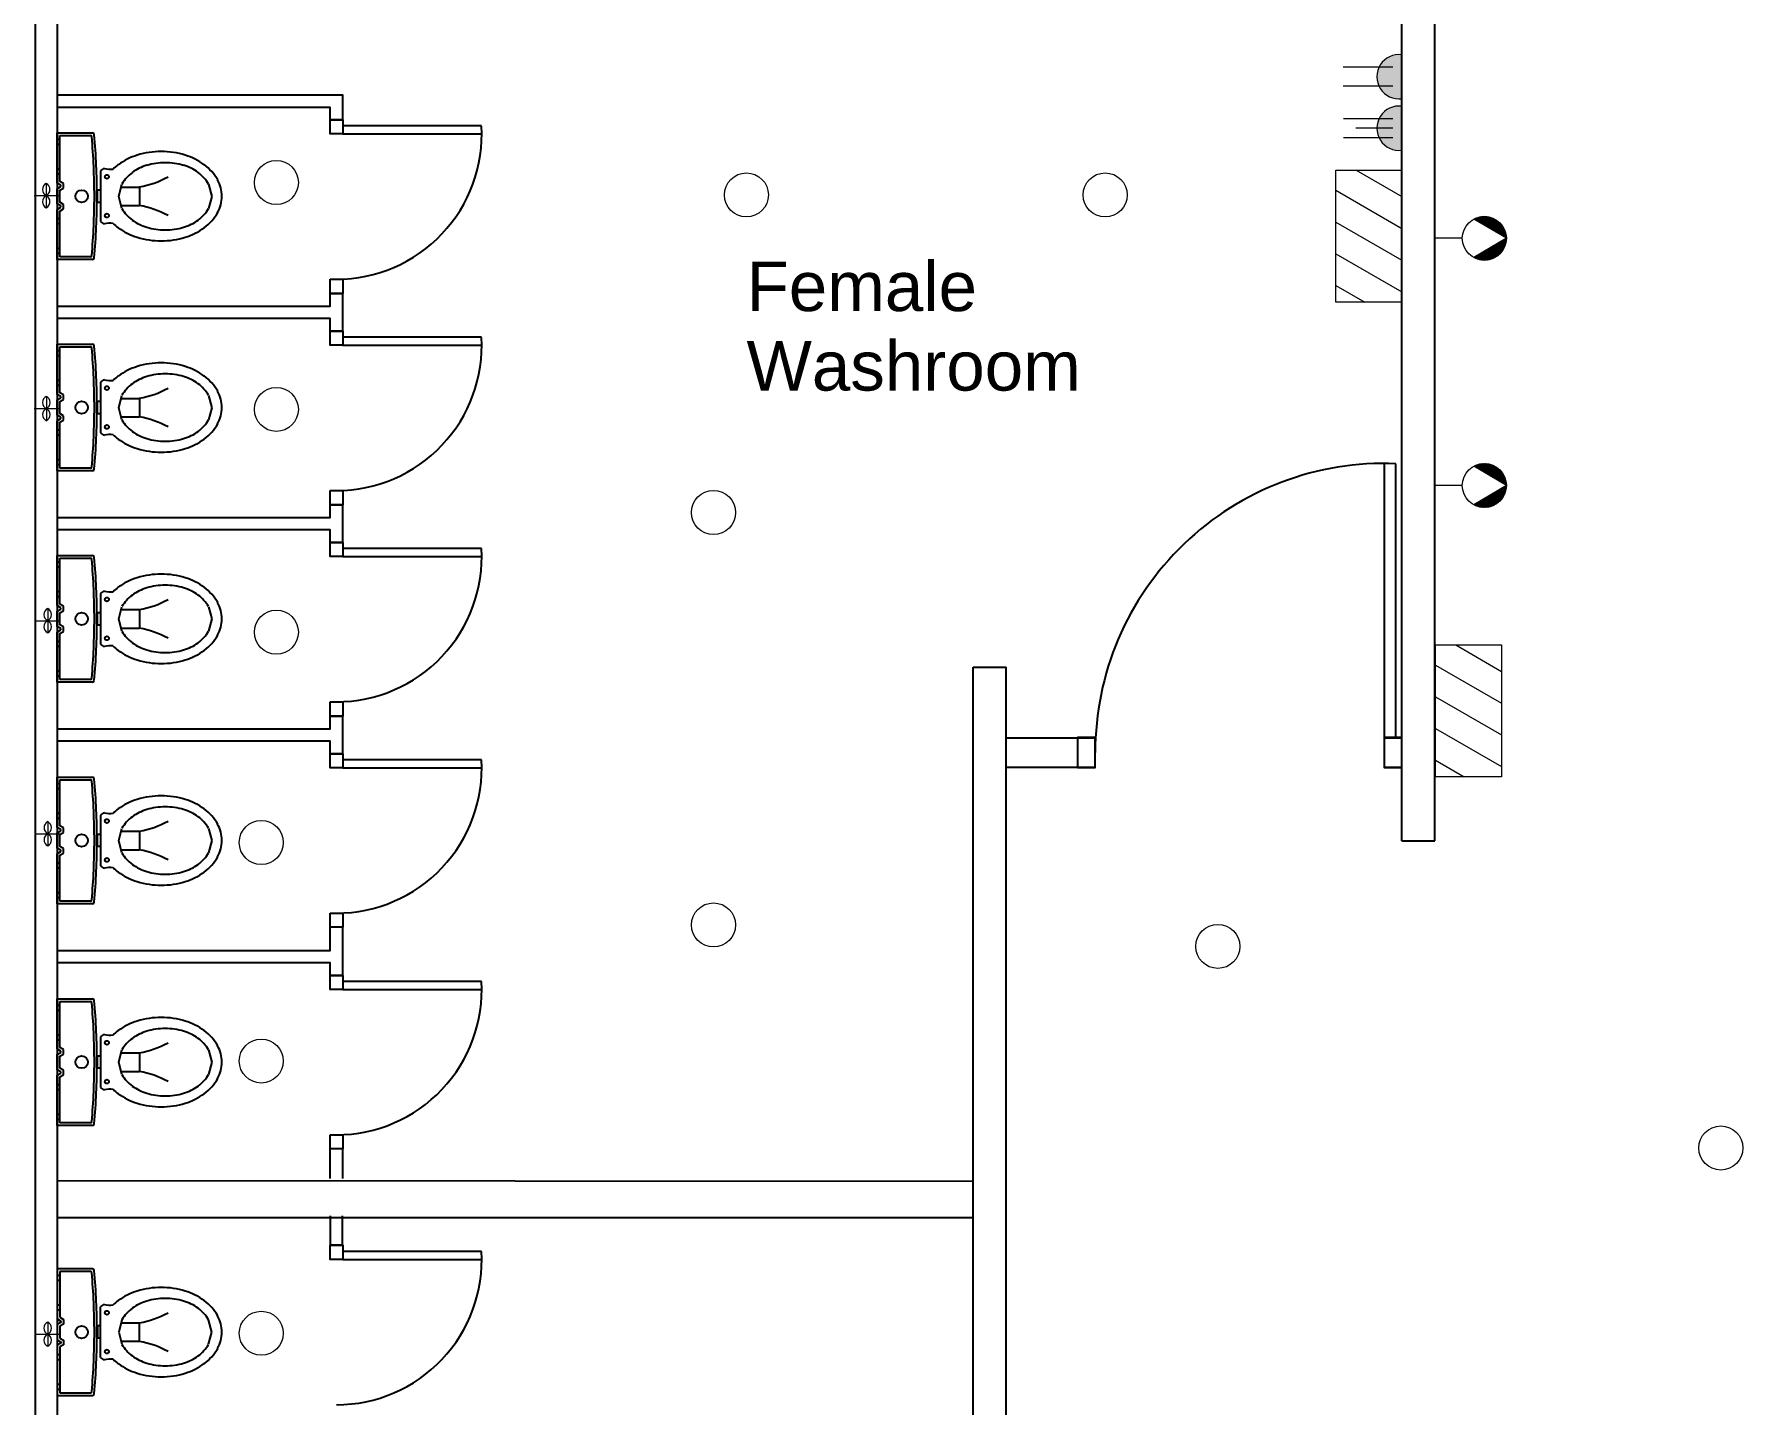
# Model space of a CAD drawing. Header units: inches. Extents: x 535 to 3103, y 2999 to 4393.
# Drawn here: x 2366.6 to 2573.8, y 3245.3 to 3411.5 of the extents above; entities that cross this region are included whole.
import ezdxf

# ---------------------------------------------------------------- set-up
doc = ezdxf.new("R2010")
doc.units = ezdxf.units.IN
doc.header["$MEASUREMENT"] = 0
for name, color, linetype in [('02', 1, 'Continuous'), ('ARQ-ALV', 3, 'Continuous'), ('Door', 130, 'Continuous'), ('Sofa Washroom', 8, 'Continuous'), ('Text', 7, 'Continuous'), ('Wall', 3, 'Continuous'), ('Washroom wall', 2, 'Continuous')]:
    doc.layers.add(name, color=color, linetype=linetype)
doc.layers.add('E. Fixture', color=6, linetype='Continuous', lineweight=20)
doc.styles.get("Standard").update_dxf_attribs({"font": 'arial.ttf'})

# ---------------------------------------------------------------- blocks, each defined once
blk = doc.blocks.new('14')
at = {"layer": 'E. Fixture'}
for p, q in [((26234, -3909.1), (26234, -3891.1)), ((26225, -3900.1), (26243, -3900.1))]:
    blk.add_line(p, q, dxfattribs=at)
for centre, start, end in [((26229.5, -3902.4), 26.564, 153.436), ((26229.5, -3897.9), 206.564, 333.436), ((26238.5, -3902.4), 26.564, 153.436), ((26238.5, -3897.9), 206.564, 333.436)]:
    blk.add_arc(centre, 5.03, start, end, dxfattribs=at)
blk = doc.blocks.new('05')
at = {"layer": 'E. Fixture'}
blk.add_hatch(color=256, dxfattribs=at).paths.add_polyline_path([(27124.32, -3822.56), (27124.32, -3814.56, 1.138442)])
for p, q in [((27124.32, -3822.56), (27124.32, -3814.56)), ((27122.65, -3816.83), (27113.67, -3816.83)), ((27122.65, -3818.56), (27115.97, -3818.56)), ((27122.65, -3820.28), (27113.67, -3820.28))]:
    blk.add_line(p, q, dxfattribs=at)
blk.add_arc((27123.8, -3818.56), 4.03, 82.5917, 277.4083, dxfattribs=at)
blk = doc.blocks.new('10')
at = {"layer": 'E. Fixture'}
blk.add_hatch(color=256, dxfattribs=at).paths.add_polyline_path([(27132.13, -3831.38), (27132.13, -3823.38, 1.138442)])
for p, q in [((27132.13, -3831.38), (27132.13, -3823.38)), ((27130.46, -3825.65), (27121.48, -3825.65)), ((27130.46, -3829.1), (27121.48, -3829.1))]:
    blk.add_line(p, q, dxfattribs=at)
blk.add_arc((27131.61, -3827.38), 4.03, 82.5917, 277.4083, dxfattribs=at)

msp = doc.modelspace()

# ---------------------------------------------------------------- hatches: boundary and pattern name
at = {"layer": 'E. Fixture', "lineweight": 5}
h = msp.add_hatch(dxfattribs=at)
h.set_pattern_fill('ANSI31', color=256, scale=26.668912, angle=105, style=0)
h.set_pattern_definition([(150, (-4905.811, -67452.5522), (-1.666807, -2.88699442), [])])
h.paths.add_polyline_path([(2532.48, 3379), (2532.48, 3395), (2524.48, 3395), (2524.48, 3379)])
h = msp.add_hatch(dxfattribs=at)
h.set_pattern_fill('ANSI31', color=256, scale=0.5, angle=180, style=0)
h.set_pattern_definition([(225, (2943.07048, 3640.32242), (0.044194174, -0.044194174), [])])
h.paths.add_polyline_path([(2541.21, 3384.4, 0.568998), (2545.15, 3386.74)])
h.paths.add_polyline_path([(2545.15, 3386.74, 0.568998), (2541.21, 3389.08)])
h = msp.add_hatch(dxfattribs=at)
h.set_pattern_fill('ANSI31', color=256, scale=0.5, angle=180, style=0)
h.set_pattern_definition([(225, (2943.07048, 3610.35559), (0.044194174, -0.044194174), [])])
h.paths.add_polyline_path([(2541.21, 3354.43, 0.568998), (2545.15, 3356.77)])
h.paths.add_polyline_path([(2545.15, 3356.77, 0.568998), (2541.21, 3359.12)])
h = msp.add_hatch(dxfattribs=at)
h.set_pattern_fill('ANSI31', color=256, scale=26.668912, angle=105, style=0)
h.set_pattern_definition([(150, (-4893.737, -67510.108), (-1.666807, -2.88699442), [])])
h.paths.add_polyline_path([(2544.55, 3321.44), (2544.55, 3337.44), (2536.55, 3337.44), (2536.55, 3321.44)])

# ---------------------------------------------------------------- linework, layer by layer
at = {"layer": '02'}
for points in [[(2420.88, 3400.36), (2404.05, 3400.36), (2404.05, 3399.4), (2420.91, 3399.4)], [(2420.88, 3374.74), (2404.05, 3374.74), (2404.05, 3373.78), (2420.91, 3373.78)], [(2420.88, 3349.12), (2404.05, 3349.12), (2404.05, 3348.17), (2420.91, 3348.17)], [(2420.88, 3323.5), (2404.05, 3323.5), (2404.05, 3322.55), (2420.91, 3322.55)], [(2420.88, 3296.63), (2404.05, 3296.63), (2404.05, 3295.68), (2420.91, 3295.68)], [(2420.88, 3263.9), (2404.05, 3263.9), (2404.05, 3262.95), (2420.91, 3262.95)]]:
    msp.add_lwpolyline(points, dxfattribs=at)
at = {"layer": 'ARQ-ALV'}
msp.add_line((2532.48, 3322.61), (2532.48, 3326.21), dxfattribs=at)
at = {"layer": 'Door'}
for points in [[(2402.53, 3401.12), (2404.05, 3401.12), (2404.05, 3399.4), (2402.53, 3399.4)], [(2402.53, 3381.78), (2404.05, 3381.78), (2404.05, 3380.06), (2402.53, 3380.06)], [(2402.53, 3375.5), (2404.05, 3375.5), (2404.05, 3373.78), (2402.53, 3373.78)], [(2402.53, 3356.16), (2404.05, 3356.16), (2404.05, 3354.45), (2402.53, 3354.45)], [(2402.53, 3349.88), (2404.05, 3349.88), (2404.05, 3348.17), (2402.53, 3348.17)], [(2402.53, 3330.54), (2404.05, 3330.54), (2404.05, 3328.83), (2402.53, 3328.83)], [(2495.29, 3326.21), (2493.15, 3326.21), (2493.15, 3322.6), (2495.29, 3322.6)], [(2532.48, 3326.21), (2530.33, 3326.21), (2530.33, 3322.6), (2532.48, 3322.6)], [(2402.53, 3324.26), (2404.05, 3324.26), (2404.05, 3322.55), (2402.53, 3322.55)], [(2402.53, 3304.93), (2404.05, 3304.93), (2404.05, 3303.21), (2402.53, 3303.21)], [(2402.53, 3297.39), (2404.05, 3297.39), (2404.05, 3295.68), (2402.53, 3295.68)], [(2402.53, 3278.05), (2404.05, 3278.05), (2404.05, 3276.34), (2402.53, 3276.34)], [(2402.53, 3264.66), (2404.05, 3264.66), (2404.05, 3262.95), (2402.53, 3262.95)]]:
    msp.add_lwpolyline(points, close=True, dxfattribs=at)
msp.add_lwpolyline([(2530.33, 3359.45), (2530.33, 3326.21), (2531.76, 3326.21), (2531.76, 3359.42)], dxfattribs=at)
for centre, radius, start, end in [((2403.29, 3399.4), 17.62, 270, 3.1106), ((2403.29, 3373.78), 17.62, 270, 3.1106), ((2530.33, 3324.41), 35.04, 87.6709, 180), ((2403.29, 3348.17), 17.62, 270, 3.1106), ((2403.29, 3322.55), 17.62, 270, 3.1106), ((2403.29, 3295.68), 17.62, 270, 3.1106), ((2403.29, 3262.95), 17.62, 270, 3.1106)]:
    msp.add_arc(centre, radius, start, end, dxfattribs=at)
at = {"layer": 'E. Fixture', "lineweight": 5}
for p, q in [((2536.48, 3387.75), (2536.48, 3385.73)), ((2545.15, 3386.74), (2541.21, 3389.08)), ((2539.81, 3386.74), (2536.48, 3386.74)), ((2545.15, 3386.74), (2541.21, 3384.4)), ((2545.15, 3356.77), (2541.21, 3359.12)), ((2536.48, 3357.78), (2536.48, 3355.76)), ((2539.81, 3356.77), (2536.48, 3356.77)), ((2545.15, 3356.77), (2541.21, 3354.43))]:
    msp.add_line(p, q, dxfattribs=at)
for points in [[(2524.48, 3379), (2524.48, 3395), (2532.48, 3395), (2532.48, 3379)], [(2536.55, 3321.44), (2536.55, 3337.44), (2544.55, 3337.44), (2544.55, 3321.44)]]:
    msp.add_lwpolyline(points, close=True, dxfattribs=at)
for centre in [(2396, 3393.5), (2453, 3392), (2496.5, 3392), (2542.48, 3386.74), (2396, 3366), (2542.48, 3356.77), (2449, 3353.5), (2396, 3339), (2394.17, 3313.5), (2449, 3303.5), (2510.16, 3300.9), (2394.17, 3287), (2571.16, 3276.46), (2394.17, 3254)]:
    msp.add_circle(centre, 2.67, dxfattribs=at)
at = {"layer": 'Sofa Washroom'}
for p, q in [((2369.44, 3399.51), (2373.69, 3399.51)), ((2369.44, 3393.44), (2369.44, 3399.51)), ((2369.44, 3398.76), (2369.76, 3398.76)), ((2369.44, 3398.16), (2369.76, 3398.16)), ((2369.76, 3399.19), (2373.45, 3399.19)), ((2369.76, 3393.64), (2369.76, 3399.19)), ((2369.44, 3395.15), (2369.76, 3395.15)), ((2369.44, 3394.55), (2369.76, 3394.55)), ((2374.67, 3394.91), (2374.67, 3388.78)), ((2369.88, 3393.18), (2369.44, 3393.44)), ((2369.44, 3392.76), (2369.88, 3393.03)), ((2369.44, 3390.93), (2369.44, 3392.76)), ((2370.19, 3393.38), (2369.76, 3393.64)), ((2369.76, 3392.57), (2370.19, 3392.83)), ((2369.76, 3391.12), (2369.76, 3392.57)), ((2369.88, 3393.03), (2369.88, 3393.18)), ((2370.19, 3392.83), (2370.19, 3393.38)), ((2374.25, 3392.65), (2374.25, 3391.84)), ((2374.31, 3392.65), (2374.25, 3392.65)), ((2374.25, 3391.84), (2374.25, 3391.04)), ((2374.31, 3391.84), (2374.31, 3392.65)), ((2374.67, 3392.59), (2374.31, 3392.59)), ((2374.31, 3391.04), (2374.31, 3391.84)), ((2376.88, 3391.83), (2377.28, 3393.32)), ((2377.28, 3390.34), (2376.88, 3391.83)), ((2377.18, 3392.96), (2379.41, 3392.96)), ((2379.41, 3392.96), (2379.41, 3390.73)), ((2387.77, 3393.32), (2388.17, 3391.83)), ((2388.17, 3391.83), (2387.77, 3390.34)), ((2369.88, 3390.66), (2369.44, 3390.93)), ((2369.44, 3390.25), (2369.88, 3390.51)), ((2369.44, 3384.17), (2369.44, 3390.25)), ((2370.19, 3390.86), (2369.76, 3391.12)), ((2369.76, 3390.05), (2370.19, 3390.31)), ((2369.76, 3384.5), (2369.76, 3390.05)), ((2369.88, 3390.51), (2369.88, 3390.66)), ((2370.19, 3390.31), (2370.19, 3390.86)), ((2374.25, 3391.04), (2374.31, 3391.04)), ((2374.67, 3391.1), (2374.31, 3391.1)), ((2377.18, 3390.73), (2379.41, 3390.73)), ((2369.44, 3389.14), (2369.76, 3389.14)), ((2369.44, 3388.54), (2369.76, 3388.54)), ((2369.44, 3385.53), (2369.76, 3385.53)), ((2369.44, 3384.93), (2369.76, 3384.93)), ((2373.69, 3384.17), (2369.44, 3384.17)), ((2373.45, 3384.5), (2369.76, 3384.5)), ((2369.44, 3373.9), (2373.69, 3373.9)), ((2369.44, 3367.82), (2369.44, 3373.9)), ((2369.44, 3373.14), (2369.76, 3373.14)), ((2369.76, 3373.57), (2373.45, 3373.57)), ((2369.76, 3368.02), (2369.76, 3373.57)), ((2369.44, 3372.54), (2369.76, 3372.54)), ((2369.44, 3369.53), (2369.76, 3369.53)), ((2369.44, 3368.93), (2369.76, 3368.93)), ((2374.67, 3369.29), (2374.67, 3363.16)), ((2369.88, 3367.56), (2369.44, 3367.82)), ((2369.44, 3367.14), (2369.88, 3367.41)), ((2369.44, 3365.31), (2369.44, 3367.14)), ((2370.19, 3367.76), (2369.76, 3368.02)), ((2369.76, 3366.95), (2370.19, 3367.21)), ((2369.76, 3365.5), (2369.76, 3366.95)), ((2369.88, 3367.41), (2369.88, 3367.56)), ((2370.19, 3367.21), (2370.19, 3367.76)), ((2374.25, 3367.04), (2374.25, 3366.23)), ((2374.31, 3367.04), (2374.25, 3367.04)), ((2374.31, 3366.23), (2374.31, 3367.04)), ((2374.67, 3366.97), (2374.31, 3366.97)), ((2376.88, 3366.21), (2377.28, 3367.7)), ((2377.18, 3367.34), (2379.41, 3367.34)), ((2379.41, 3367.34), (2379.41, 3365.11)), ((2387.77, 3367.7), (2388.17, 3366.21)), ((2369.88, 3365.05), (2369.44, 3365.31)), ((2369.44, 3364.63), (2369.88, 3364.89)), ((2370.19, 3365.24), (2369.76, 3365.5)), ((2369.88, 3364.89), (2369.88, 3365.05)), ((2370.19, 3364.69), (2370.19, 3365.24)), ((2374.25, 3366.23), (2374.25, 3365.42)), ((2374.25, 3365.42), (2374.31, 3365.42)), ((2374.31, 3365.42), (2374.31, 3366.23)), ((2374.67, 3365.48), (2374.31, 3365.48)), ((2377.28, 3364.73), (2376.88, 3366.21)), ((2377.18, 3365.11), (2379.41, 3365.11)), ((2388.17, 3366.21), (2387.77, 3364.73)), ((2369.44, 3358.56), (2369.44, 3364.63)), ((2369.44, 3363.52), (2369.76, 3363.52)), ((2369.44, 3362.92), (2369.76, 3362.92)), ((2369.76, 3364.44), (2370.19, 3364.69)), ((2369.76, 3358.88), (2369.76, 3364.44)), ((2369.44, 3359.91), (2369.76, 3359.91)), ((2369.44, 3359.31), (2369.76, 3359.31)), ((2373.45, 3358.88), (2369.76, 3358.88)), ((2373.69, 3358.56), (2369.44, 3358.56)), ((2369.44, 3348.28), (2373.69, 3348.28)), ((2369.44, 3342.21), (2369.44, 3348.28)), ((2369.44, 3347.53), (2369.76, 3347.53)), ((2369.44, 3346.92), (2369.76, 3346.92)), ((2369.76, 3347.96), (2373.45, 3347.96)), ((2369.76, 3342.4), (2369.76, 3347.96)), ((2369.44, 3343.92), (2369.76, 3343.92)), ((2369.44, 3343.32), (2369.76, 3343.32)), ((2369.88, 3341.94), (2369.44, 3342.21)), ((2370.19, 3342.14), (2369.76, 3342.4)), ((2370.19, 3341.59), (2370.19, 3342.14)), ((2374.67, 3343.67), (2374.67, 3337.55)), ((2376.88, 3340.6), (2377.28, 3342.08)), ((2387.77, 3342.08), (2388.17, 3340.6)), ((2369.44, 3341.53), (2369.88, 3341.79)), ((2369.44, 3339.69), (2369.44, 3341.53)), ((2369.76, 3341.33), (2370.19, 3341.59)), ((2369.76, 3339.88), (2369.76, 3341.33)), ((2369.88, 3341.79), (2369.88, 3341.94)), ((2374.25, 3341.42), (2374.25, 3340.61)), ((2374.31, 3341.42), (2374.25, 3341.42)), ((2374.25, 3340.61), (2374.25, 3339.8)), ((2374.31, 3340.61), (2374.31, 3341.42)), ((2374.67, 3341.35), (2374.31, 3341.35)), ((2374.31, 3339.8), (2374.31, 3340.61)), ((2377.28, 3339.11), (2376.88, 3340.6)), ((2377.18, 3341.73), (2379.41, 3341.73)), ((2379.41, 3341.73), (2379.41, 3339.49)), ((2388.17, 3340.6), (2387.77, 3339.11)), ((2369.88, 3339.43), (2369.44, 3339.69)), ((2369.44, 3339.01), (2369.88, 3339.27)), ((2369.44, 3332.94), (2369.44, 3339.01)), ((2369.44, 3337.9), (2369.76, 3337.9)), ((2370.19, 3339.63), (2369.76, 3339.88)), ((2369.76, 3338.82), (2370.19, 3339.08)), ((2369.76, 3333.26), (2369.76, 3338.82)), ((2369.88, 3339.27), (2369.88, 3339.43)), ((2370.19, 3339.08), (2370.19, 3339.63)), ((2374.25, 3339.8), (2374.31, 3339.8)), ((2374.67, 3339.86), (2374.31, 3339.86)), ((2377.18, 3339.49), (2379.41, 3339.49)), ((2369.44, 3337.3), (2369.76, 3337.3)), ((2369.44, 3334.29), (2369.76, 3334.29)), ((2369.44, 3333.69), (2369.76, 3333.69)), ((2373.69, 3332.94), (2369.44, 3332.94)), ((2373.45, 3333.26), (2369.76, 3333.26)), ((2369.44, 3321.41), (2373.69, 3321.41)), ((2369.44, 3315.33), (2369.44, 3321.41)), ((2369.44, 3320.65), (2369.76, 3320.65)), ((2369.44, 3320.05), (2369.76, 3320.05)), ((2369.76, 3321.08), (2373.45, 3321.08)), ((2369.76, 3315.53), (2369.76, 3321.08)), ((2369.44, 3317.05), (2369.76, 3317.05)), ((2369.44, 3316.44), (2369.76, 3316.44)), ((2369.88, 3315.07), (2369.44, 3315.33)), ((2370.19, 3315.27), (2369.76, 3315.53)), ((2369.88, 3314.92), (2369.88, 3315.07)), ((2370.19, 3314.72), (2370.19, 3315.27)), ((2374.67, 3316.8), (2374.67, 3310.67)), ((2376.88, 3313.72), (2377.28, 3315.21)), ((2387.77, 3315.21), (2388.17, 3313.72)), ((2369.44, 3314.65), (2369.88, 3314.92)), ((2369.44, 3312.82), (2369.44, 3314.65)), ((2369.76, 3314.46), (2370.19, 3314.72)), ((2369.76, 3313.01), (2369.76, 3314.46)), ((2370.19, 3312.75), (2369.76, 3313.01)), ((2374.25, 3314.55), (2374.25, 3313.74)), ((2374.31, 3314.55), (2374.25, 3314.55)), ((2374.25, 3313.74), (2374.25, 3312.93)), ((2374.31, 3313.74), (2374.31, 3314.55)), ((2374.67, 3314.48), (2374.31, 3314.48)), ((2374.31, 3312.93), (2374.31, 3313.74)), ((2374.67, 3312.99), (2374.31, 3312.99)), ((2377.28, 3312.24), (2376.88, 3313.72)), ((2377.18, 3314.86), (2379.41, 3314.86)), ((2379.41, 3314.86), (2379.41, 3312.62)), ((2388.17, 3313.72), (2387.77, 3312.24)), ((2369.88, 3312.56), (2369.44, 3312.82)), ((2369.44, 3312.14), (2369.88, 3312.4)), ((2369.44, 3306.07), (2369.44, 3312.14)), ((2369.44, 3311.03), (2369.76, 3311.03)), ((2369.76, 3311.95), (2370.19, 3312.2)), ((2369.76, 3306.39), (2369.76, 3311.95)), ((2369.88, 3312.4), (2369.88, 3312.56)), ((2370.19, 3312.2), (2370.19, 3312.75)), ((2374.25, 3312.93), (2374.31, 3312.93)), ((2377.18, 3312.62), (2379.41, 3312.62)), ((2369.44, 3310.43), (2369.76, 3310.43)), ((2369.44, 3307.42), (2369.76, 3307.42)), ((2369.44, 3306.82), (2369.76, 3306.82)), ((2373.69, 3306.07), (2369.44, 3306.07)), ((2373.45, 3306.39), (2369.76, 3306.39)), ((2369.44, 3294.54), (2373.69, 3294.54)), ((2369.44, 3288.46), (2369.44, 3294.54)), ((2369.44, 3293.78), (2369.76, 3293.78)), ((2369.44, 3293.18), (2369.76, 3293.18)), ((2369.76, 3294.21), (2373.45, 3294.21)), ((2369.76, 3288.66), (2369.76, 3294.21)), ((2369.44, 3290.17), (2369.76, 3290.17)), ((2369.44, 3289.57), (2369.76, 3289.57)), ((2369.88, 3288.2), (2369.44, 3288.46)), ((2370.19, 3288.4), (2369.76, 3288.66)), ((2369.88, 3288.05), (2369.88, 3288.2)), ((2370.19, 3287.85), (2370.19, 3288.4)), ((2374.67, 3289.93), (2374.67, 3283.8)), ((2376.88, 3286.85), (2377.28, 3288.34)), ((2387.77, 3288.34), (2388.17, 3286.85)), ((2369.44, 3287.78), (2369.88, 3288.05)), ((2369.44, 3285.95), (2369.44, 3287.78)), ((2369.76, 3287.59), (2370.19, 3287.85)), ((2369.76, 3286.14), (2369.76, 3287.59)), ((2370.19, 3285.88), (2369.76, 3286.14)), ((2374.25, 3287.67), (2374.25, 3286.87)), ((2374.31, 3287.67), (2374.25, 3287.67)), ((2374.25, 3286.87), (2374.25, 3286.06)), ((2374.25, 3286.06), (2374.31, 3286.06)), ((2374.31, 3286.87), (2374.31, 3287.67)), ((2374.67, 3287.61), (2374.31, 3287.61)), ((2374.31, 3286.06), (2374.31, 3286.87)), ((2374.67, 3286.12), (2374.31, 3286.12)), ((2377.28, 3285.36), (2376.88, 3286.85)), ((2377.18, 3287.98), (2379.41, 3287.98)), ((2379.41, 3287.98), (2379.41, 3285.75)), ((2388.17, 3286.85), (2387.77, 3285.36)), ((2369.88, 3285.68), (2369.44, 3285.95)), ((2369.44, 3285.27), (2369.88, 3285.53)), ((2369.44, 3279.2), (2369.44, 3285.27)), ((2369.44, 3284.16), (2369.76, 3284.16)), ((2369.76, 3285.07), (2370.19, 3285.33)), ((2369.76, 3279.52), (2369.76, 3285.07)), ((2369.88, 3285.53), (2369.88, 3285.68)), ((2370.19, 3285.33), (2370.19, 3285.88)), ((2377.18, 3285.75), (2379.41, 3285.75)), ((2369.44, 3283.56), (2369.76, 3283.56)), ((2369.44, 3280.55), (2369.76, 3280.55)), ((2369.44, 3279.95), (2369.76, 3279.95)), ((2373.69, 3279.2), (2369.44, 3279.2)), ((2373.45, 3279.52), (2369.76, 3279.52)), ((2369.44, 3261.8), (2369.44, 3255.73)), ((2373.69, 3261.8), (2369.44, 3261.8)), ((2369.76, 3261.48), (2369.76, 3255.93)), ((2373.45, 3261.48), (2369.76, 3261.48)), ((2369.44, 3261.05), (2369.76, 3261.05)), ((2369.44, 3260.45), (2369.76, 3260.45)), ((2369.44, 3257.44), (2369.76, 3257.44)), ((2374.67, 3251.07), (2374.67, 3257.2)), ((2369.44, 3256.84), (2369.76, 3256.84)), ((2369.44, 3255.73), (2369.88, 3255.47)), ((2369.88, 3255.32), (2369.44, 3255.05)), ((2369.44, 3255.05), (2369.44, 3253.22)), ((2369.76, 3255.93), (2370.19, 3255.67)), ((2370.19, 3255.12), (2369.76, 3254.86)), ((2369.88, 3255.47), (2369.88, 3255.32)), ((2370.19, 3255.67), (2370.19, 3255.12)), ((2377.28, 3255.64), (2376.88, 3254.15)), ((2377.18, 3255.25), (2379.41, 3255.25)), ((2379.41, 3253.02), (2379.41, 3255.25)), ((2388.17, 3254.15), (2387.77, 3255.64)), ((2369.44, 3253.22), (2369.88, 3252.95)), ((2369.76, 3254.86), (2369.76, 3253.41)), ((2369.76, 3253.41), (2370.19, 3253.15)), ((2369.88, 3252.95), (2369.88, 3252.8)), ((2370.19, 3253.15), (2370.19, 3252.6)), ((2374.25, 3254.13), (2374.25, 3254.94)), ((2374.25, 3254.94), (2374.31, 3254.94)), ((2374.25, 3253.32), (2374.25, 3254.13)), ((2374.31, 3253.32), (2374.25, 3253.32)), ((2374.31, 3254.94), (2374.31, 3254.13)), ((2374.67, 3254.88), (2374.31, 3254.88)), ((2374.31, 3254.13), (2374.31, 3253.32)), ((2374.67, 3253.39), (2374.31, 3253.39)), ((2376.88, 3254.15), (2377.28, 3252.66)), ((2377.18, 3253.02), (2379.41, 3253.02)), ((2387.77, 3252.66), (2388.17, 3254.15)), ((2369.88, 3252.8), (2369.44, 3252.54)), ((2369.44, 3252.54), (2369.44, 3246.46)), ((2369.44, 3251.43), (2369.76, 3251.43)), ((2369.44, 3250.83), (2369.76, 3250.83)), ((2370.19, 3252.6), (2369.76, 3252.34)), ((2369.76, 3252.34), (2369.76, 3246.79)), ((2369.44, 3247.82), (2369.76, 3247.82)), ((2369.44, 3247.22), (2369.76, 3247.22)), ((2369.76, 3246.79), (2373.45, 3246.79)), ((2369.44, 3246.46), (2373.69, 3246.46))]:
    msp.add_line(p, q, dxfattribs=at)
for centre, radius in [((2375.45, 3394.2), 0.244), ((2372.39, 3391.84), 0.754), ((2375.45, 3389.49), 0.244), ((2372.39, 3366.23), 0.754), ((2375.45, 3368.58), 0.244), ((2375.45, 3363.87), 0.244), ((2375.45, 3342.96), 0.244), ((2372.39, 3340.61), 0.754), ((2375.45, 3338.25), 0.244), ((2375.45, 3316.09), 0.244), ((2372.39, 3313.74), 0.754), ((2375.45, 3311.38), 0.244), ((2375.45, 3289.22), 0.244), ((2372.39, 3286.87), 0.754), ((2375.45, 3284.51), 0.244), ((2375.45, 3256.49), 0.244), ((2372.39, 3254.13), 0.754), ((2375.45, 3251.78), 0.244)]:
    msp.add_circle(centre, radius, dxfattribs=at)
for centre, radius, start, end in [((2373.45, 3399.03), 0.166, 4.9598, 90), ((2290.48, 3391.83), 83.45, 0.0124, 4.9598), ((2373.69, 3399.28), 0.234, 5.1196, 90), ((2290.48, 3391.83), 83.77, 0.0124, 5.1196), ((2381.35, 3389.51), 7.64, 106.9261, 126.3045), ((2382.04, 3387.26), 10, 90, 106.9261), ((2382.52, 3388.14), 7.77, 90, 106.6854), ((2382.04, 3387.26), 10, 73.0739, 90), ((2382.52, 3388.14), 7.77, 73.3146, 90), ((2382.72, 3389.51), 7.64, 53.6955, 73.0739), ((2375.32, 3394.35), 0.857, 101.5708, 139.4951), ((2375.82, 3398.2), 3.08, 257.347, 276.9416), ((2380.3, 3390.94), 5.87, 126.3045, 134.3819), ((2381.15, 3391.1), 4.46, 125.8906, 150.2127), ((2381.98, 3389.96), 5.88, 106.6854, 125.8906), ((2377.44, 3403.9), 11.11, 280.2243, 299.2062), ((2383.07, 3389.96), 5.88, 54.1094, 73.3146), ((2383.9, 3391.1), 4.46, 29.7873, 54.1094), ((2383.77, 3390.94), 5.87, 29.4139, 53.6955), ((2385.37, 3391.84), 4.03, 0, 29.4139), ((2290.48, 3391.86), 83.45, 355.0402, 359.9876), ((2290.48, 3391.86), 83.77, 354.8804, 359.9876), ((2385.37, 3391.84), 4.03, 330.5861, 0), ((2381.15, 3392.56), 4.46, 209.7873, 234.1094), ((2377.44, 3379.79), 11.11, 60.7938, 79.7757), ((2383.9, 3392.56), 4.46, 305.8906, 330.2127), ((2383.77, 3392.75), 5.87, 306.3045, 330.5861), ((2375.32, 3389.34), 0.857, 220.5049, 258.4292), ((2375.82, 3385.49), 3.08, 83.0584, 102.653), ((2380.3, 3392.75), 5.87, 225.6181, 233.6955), ((2381.35, 3394.18), 7.64, 233.6955, 253.0739), ((2381.98, 3393.71), 5.88, 234.1094, 253.3146), ((2382.52, 3395.52), 7.77, 253.3146, 270), ((2382.52, 3395.52), 7.77, 270, 286.6854), ((2383.07, 3393.71), 5.88, 286.6854, 305.8906), ((2382.72, 3394.18), 7.64, 286.9261, 306.3045), ((2382.04, 3396.43), 10, 253.0739, 270), ((2382.04, 3396.43), 10, 270, 286.9261), ((2373.45, 3384.66), 0.166, 270, 355.0402), ((2373.69, 3384.41), 0.234, 270, 354.8804), ((2373.45, 3373.41), 0.166, 4.9598, 90), ((2290.48, 3366.21), 83.45, 0.0124, 4.9598), ((2373.69, 3373.66), 0.234, 5.1196, 90), ((2290.48, 3366.21), 83.77, 0.0124, 5.1196), ((2381.35, 3363.89), 7.64, 106.9261, 126.3045), ((2382.04, 3361.64), 10, 90, 106.9261), ((2382.04, 3361.64), 10, 73.0739, 90), ((2382.72, 3363.89), 7.64, 53.6955, 73.0739), ((2375.32, 3368.73), 0.857, 101.5708, 139.4951), ((2375.82, 3372.58), 3.08, 257.347, 276.9416), ((2380.3, 3365.32), 5.87, 126.3045, 134.3819), ((2381.15, 3365.49), 4.46, 125.8906, 150.2127), ((2381.98, 3364.34), 5.88, 106.6854, 125.8906), ((2382.52, 3362.53), 7.77, 90, 106.6854), ((2382.52, 3362.53), 7.77, 73.3146, 90), ((2383.07, 3364.34), 5.88, 54.1094, 73.3146), ((2383.9, 3365.49), 4.46, 29.7873, 54.1094), ((2383.77, 3365.32), 5.87, 29.4139, 53.6955), ((2377.44, 3378.28), 11.11, 280.2243, 299.2062), ((2385.37, 3366.23), 4.03, 0, 29.4139), ((2290.48, 3366.24), 83.45, 355.0402, 359.9876), ((2290.48, 3366.24), 83.77, 354.8804, 359.9876), ((2377.44, 3354.17), 11.11, 60.7938, 79.7757), ((2385.37, 3366.23), 4.03, 330.5861, 0), ((2375.32, 3363.72), 0.857, 220.5049, 258.4292), ((2375.82, 3359.87), 3.08, 83.0584, 102.653), ((2380.3, 3367.13), 5.87, 225.6181, 233.6955), ((2381.15, 3366.94), 4.46, 209.7873, 234.1094), ((2381.98, 3368.09), 5.88, 234.1094, 253.3146), ((2383.07, 3368.09), 5.88, 286.6854, 305.8906), ((2383.9, 3366.94), 4.46, 305.8906, 330.2127), ((2383.77, 3367.13), 5.87, 306.3045, 330.5861), ((2381.35, 3368.56), 7.64, 233.6955, 253.0739), ((2382.04, 3370.81), 10, 253.0739, 270), ((2382.52, 3369.9), 7.77, 253.3146, 270), ((2382.04, 3370.81), 10, 270, 286.9261), ((2382.52, 3369.9), 7.77, 270, 286.6854), ((2382.72, 3368.56), 7.64, 286.9261, 306.3045), ((2373.45, 3359.04), 0.166, 270, 355.0402), ((2373.69, 3358.79), 0.234, 270, 354.8804), ((2373.69, 3348.04), 0.234, 5.1196, 90), ((2373.45, 3347.79), 0.166, 4.9598, 90), ((2290.48, 3340.59), 83.45, 0.0124, 4.9598), ((2290.48, 3340.59), 83.77, 0.0124, 5.1196), ((2380.3, 3339.7), 5.87, 126.3045, 134.3819), ((2381.35, 3338.28), 7.64, 106.9261, 126.3045), ((2381.98, 3338.72), 5.88, 106.6854, 125.8906), ((2382.04, 3336.03), 10, 90, 106.9261), ((2382.52, 3336.91), 7.77, 90, 106.6854), ((2382.04, 3336.03), 10, 73.0739, 90), ((2382.52, 3336.91), 7.77, 73.3146, 90), ((2383.07, 3338.72), 5.88, 54.1094, 73.3146), ((2382.72, 3338.28), 7.64, 53.6955, 73.0739), ((2383.77, 3339.7), 5.87, 29.4139, 53.6955), ((2375.32, 3343.11), 0.857, 101.5708, 139.4951), ((2375.82, 3346.96), 3.08, 257.347, 276.9416), ((2381.15, 3339.87), 4.46, 125.8906, 150.2127), ((2377.44, 3352.66), 11.11, 280.2243, 299.2062), ((2383.9, 3339.87), 4.46, 29.7873, 54.1094), ((2385.37, 3340.61), 4.03, 0, 29.4139), ((2290.48, 3340.63), 83.45, 355.0402, 359.9876), ((2290.48, 3340.63), 83.77, 354.8804, 359.9876), ((2385.37, 3340.61), 4.03, 330.5861, 0), ((2381.15, 3341.32), 4.46, 209.7873, 234.1094), ((2377.44, 3328.55), 11.11, 60.7938, 79.7757), ((2383.9, 3341.32), 4.46, 305.8906, 330.2127), ((2383.77, 3341.51), 5.87, 306.3045, 330.5861), ((2375.32, 3338.1), 0.857, 220.5049, 258.4292), ((2375.82, 3334.26), 3.08, 83.0584, 102.653), ((2380.3, 3341.51), 5.87, 225.6181, 233.6955), ((2381.35, 3342.94), 7.64, 233.6955, 253.0739), ((2381.98, 3342.47), 5.88, 234.1094, 253.3146), ((2382.52, 3344.28), 7.77, 253.3146, 270), ((2382.52, 3344.28), 7.77, 270, 286.6854), ((2383.07, 3342.47), 5.88, 286.6854, 305.8906), ((2382.72, 3342.94), 7.64, 286.9261, 306.3045), ((2382.04, 3345.19), 10, 253.0739, 270), ((2382.04, 3345.19), 10, 270, 286.9261), ((2373.45, 3333.43), 0.166, 270, 355.0402), ((2373.69, 3333.17), 0.234, 270, 354.8804), ((2373.69, 3321.17), 0.234, 5.1196, 90), ((2373.45, 3320.92), 0.166, 4.9598, 90), ((2290.48, 3313.72), 83.45, 0.0124, 4.9598), ((2290.48, 3313.72), 83.77, 0.0124, 5.1196), ((2380.3, 3312.83), 5.87, 126.3045, 134.3819), ((2381.35, 3311.41), 7.64, 106.9261, 126.3045), ((2381.98, 3311.85), 5.88, 106.6854, 125.8906), ((2382.04, 3309.15), 10, 90, 106.9261), ((2382.52, 3310.04), 7.77, 90, 106.6854), ((2382.04, 3309.15), 10, 73.0739, 90), ((2382.52, 3310.04), 7.77, 73.3146, 90), ((2383.07, 3311.85), 5.88, 54.1094, 73.3146), ((2382.72, 3311.41), 7.64, 53.6955, 73.0739), ((2383.77, 3312.83), 5.87, 29.4139, 53.6955), ((2375.32, 3316.24), 0.857, 101.5708, 139.4951), ((2375.82, 3320.09), 3.08, 257.347, 276.9416), ((2381.15, 3313), 4.46, 125.8906, 150.2127), ((2377.44, 3325.79), 11.11, 280.2243, 299.2062), ((2383.9, 3313), 4.46, 29.7873, 54.1094), ((2385.37, 3313.74), 4.03, 0, 29.4139), ((2290.48, 3313.75), 83.45, 355.0402, 359.9876), ((2290.48, 3313.75), 83.77, 354.8804, 359.9876), ((2385.37, 3313.74), 4.03, 330.5861, 0), ((2381.15, 3314.45), 4.46, 209.7873, 234.1094), ((2377.44, 3301.68), 11.11, 60.7938, 79.7757), ((2383.9, 3314.45), 4.46, 305.8906, 330.2127), ((2383.77, 3314.64), 5.87, 306.3045, 330.5861), ((2375.32, 3311.23), 0.857, 220.5049, 258.4292), ((2375.82, 3307.38), 3.08, 83.0584, 102.653), ((2380.3, 3314.64), 5.87, 225.6181, 233.6955), ((2381.35, 3316.07), 7.64, 233.6955, 253.0739), ((2381.98, 3315.6), 5.88, 234.1094, 253.3146), ((2382.52, 3317.41), 7.77, 253.3146, 270), ((2382.52, 3317.41), 7.77, 270, 286.6854), ((2383.07, 3315.6), 5.88, 286.6854, 305.8906), ((2382.72, 3316.07), 7.64, 286.9261, 306.3045), ((2382.04, 3318.32), 10, 253.0739, 270), ((2382.04, 3318.32), 10, 270, 286.9261), ((2373.45, 3306.55), 0.166, 270, 355.0402), ((2373.69, 3306.3), 0.234, 270, 354.8804), ((2373.69, 3294.3), 0.234, 5.1196, 90), ((2373.45, 3294.05), 0.166, 4.9598, 90), ((2290.48, 3286.85), 83.45, 0.0124, 4.9598), ((2290.48, 3286.85), 83.77, 0.0124, 5.1196), ((2382.04, 3282.28), 10, 90, 106.9261), ((2382.04, 3282.28), 10, 73.0739, 90), ((2375.32, 3289.37), 0.857, 101.5708, 139.4951), ((2375.82, 3293.22), 3.08, 257.347, 276.9416), ((2380.3, 3285.96), 5.87, 126.3045, 134.3819), ((2381.35, 3284.53), 7.64, 106.9261, 126.3045), ((2381.98, 3284.98), 5.88, 106.6854, 125.8906), ((2382.52, 3283.17), 7.77, 90, 106.6854), ((2382.52, 3283.17), 7.77, 73.3146, 90), ((2383.07, 3284.98), 5.88, 54.1094, 73.3146), ((2382.72, 3284.53), 7.64, 53.6955, 73.0739), ((2383.77, 3285.96), 5.87, 29.4139, 53.6955), ((2381.15, 3286.13), 4.46, 125.8906, 150.2127), ((2377.44, 3298.92), 11.11, 280.2243, 299.2062), ((2383.9, 3286.13), 4.46, 29.7873, 54.1094), ((2385.37, 3286.87), 4.03, 0, 29.4139), ((2290.48, 3286.88), 83.45, 355.0402, 359.9876), ((2290.48, 3286.88), 83.77, 354.8804, 359.9876), ((2385.37, 3286.87), 4.03, 330.5861, 0), ((2381.15, 3287.58), 4.46, 209.7873, 234.1094), ((2377.44, 3274.81), 11.11, 60.7938, 79.7757), ((2383.9, 3287.58), 4.46, 305.8906, 330.2127), ((2383.77, 3287.77), 5.87, 306.3045, 330.5861), ((2375.32, 3284.36), 0.857, 220.5049, 258.4292), ((2375.82, 3280.51), 3.08, 83.0584, 102.653), ((2380.3, 3287.77), 5.87, 225.6181, 233.6955), ((2381.35, 3289.2), 7.64, 233.6955, 253.0739), ((2381.98, 3288.73), 5.88, 234.1094, 253.3146), ((2382.52, 3290.54), 7.77, 253.3146, 270), ((2382.52, 3290.54), 7.77, 270, 286.6854), ((2383.07, 3288.73), 5.88, 286.6854, 305.8906), ((2382.72, 3289.2), 7.64, 286.9261, 306.3045), ((2382.04, 3291.45), 10, 253.0739, 270), ((2382.04, 3291.45), 10, 270, 286.9261), ((2373.45, 3279.68), 0.166, 270, 355.0402), ((2373.69, 3279.43), 0.234, 270, 354.8804), ((2373.45, 3261.32), 0.166, 4.9598, 90), ((2290.48, 3254.12), 83.45, 0.0124, 4.9598), ((2373.69, 3261.57), 0.234, 5.1196, 90), ((2290.48, 3254.12), 83.77, 0.0124, 5.1196), ((2381.35, 3251.8), 7.64, 106.9261, 126.3045), ((2382.04, 3249.55), 10, 90, 106.9261), ((2382.04, 3249.55), 10, 73.0739, 90), ((2382.72, 3251.8), 7.64, 53.6955, 73.0739), ((2375.32, 3256.64), 0.857, 101.5708, 139.4951), ((2375.82, 3260.49), 3.08, 257.347, 276.9416), ((2380.3, 3253.23), 5.87, 126.3045, 134.3819), ((2381.98, 3252.27), 5.88, 106.6854, 125.8906), ((2382.52, 3250.46), 7.77, 90, 106.6854), ((2382.52, 3250.46), 7.77, 73.3146, 90), ((2383.07, 3252.27), 5.88, 54.1094, 73.3146), ((2383.77, 3253.23), 5.87, 29.4139, 53.6955), ((2381.15, 3253.42), 4.46, 125.8906, 150.2127), ((2377.44, 3266.19), 11.11, 280.2243, 299.2062), ((2383.9, 3253.42), 4.46, 29.7873, 54.1094), ((2385.37, 3254.13), 4.03, 0, 29.4139), ((2290.48, 3254.15), 83.45, 355.0402, 359.9876), ((2290.48, 3254.15), 83.77, 354.8804, 359.9876), ((2377.44, 3242.08), 11.11, 60.7938, 79.7757), ((2385.37, 3254.13), 4.03, 330.5861, 0), ((2375.32, 3251.63), 0.857, 220.5049, 258.4292), ((2375.82, 3247.78), 3.08, 83.0584, 102.653), ((2380.3, 3255.04), 5.87, 225.6181, 233.6955), ((2381.15, 3254.87), 4.46, 209.7873, 234.1094), ((2381.98, 3256.02), 5.88, 234.1094, 253.3146), ((2383.07, 3256.02), 5.88, 286.6854, 305.8906), ((2383.9, 3254.87), 4.46, 305.8906, 330.2127), ((2383.77, 3255.04), 5.87, 306.3045, 330.5861), ((2381.35, 3256.47), 7.64, 233.6955, 253.0739), ((2382.04, 3258.72), 10, 253.0739, 270), ((2382.52, 3257.83), 7.77, 253.3146, 270), ((2382.04, 3258.72), 10, 270, 286.9261), ((2382.52, 3257.83), 7.77, 270, 286.6854), ((2382.72, 3256.47), 7.64, 286.9261, 306.3045), ((2373.45, 3246.95), 0.166, 270, 355.0402), ((2373.69, 3246.7), 0.234, 270, 354.8804)]:
    msp.add_arc(centre, radius, start, end, dxfattribs=at)
at = {"layer": 'Wall'}
for p, q in [((2366.81, 3031.89), (2366.81, 3449.95)), ((2369.44, 3449.95), (2369.44, 3031.89)), ((2532.48, 3313.71), (2532.48, 3449.95)), ((2536.48, 3313.71), (2536.48, 3449.95)), ((2480.48, 3210.16), (2480.48, 3334.74)), ((2480.48, 3334.74), (2484.48, 3334.74)), ((2484.48, 3210.16), (2484.48, 3334.74)), ((2484.48, 3326.19), (2495.34, 3326.19)), ((2530.33, 3326.19), (2532.48, 3326.19)), ((2484.48, 3322.61), (2495.29, 3322.61)), ((2484.48, 3322.61), (2495.29, 3322.61)), ((2530.33, 3322.61), (2532.48, 3322.61)), ((2530.33, 3322.61), (2532.48, 3322.61)), ((2532.48, 3313.71), (2536.48, 3313.71)), ((2369.44, 3272.51), (2480.48, 3272.45)), ((2369.44, 3268.05), (2480.48, 3268.05))]:
    msp.add_line(p, q, dxfattribs=at)
at = {"layer": 'Washroom wall'}
for p, q in [((2404.03, 3401.12), (2402.53, 3401.12)), ((2404.03, 3375.5), (2402.53, 3375.5)), ((2404.03, 3349.88), (2402.53, 3349.88)), ((2404.03, 3324.26), (2402.53, 3324.26)), ((2404.03, 3303.21), (2402.53, 3303.21)), ((2404.03, 3297.39), (2402.53, 3297.39)), ((2404.03, 3276.34), (2402.53, 3276.34)), ((2404.03, 3264.66), (2402.53, 3264.66))]:
    msp.add_line(p, q, dxfattribs=at)
for points in [[(2369.44, 3404.13), (2404.03, 3404.13), (2404.03, 3401.12)], [(2402.53, 3401.12), (2402.53, 3402.62), (2369.44, 3402.62)], [(2369.44, 3378.51), (2402.53, 3378.51), (2402.53, 3380.06), (2404.03, 3380.06), (2404.03, 3375.5)], [(2402.53, 3375.5), (2402.53, 3377), (2369.44, 3377)], [(2369.44, 3352.89), (2402.53, 3352.89), (2402.53, 3354.45), (2404.03, 3354.45), (2404.03, 3349.88)], [(2402.53, 3349.88), (2402.53, 3351.39), (2369.44, 3351.39)], [(2369.44, 3327.27), (2402.53, 3327.27), (2402.53, 3328.83), (2404.03, 3328.83), (2404.03, 3324.26)], [(2402.53, 3324.26), (2402.53, 3325.77), (2369.44, 3325.77)], [(2369.44, 3300.4), (2402.53, 3300.4), (2402.53, 3303.21)], [(2404.03, 3303.21), (2404.03, 3297.39)], [(2402.53, 3297.39), (2402.53, 3298.9), (2369.44, 3298.9)], [(2402.53, 3272.76), (2402.53, 3276.34)], [(2404.03, 3276.34), (2404.03, 3272.76)], [(2402.53, 3268.24), (2402.53, 3264.66)], [(2404.03, 3264.66), (2404.03, 3268.24)]]:
    msp.add_lwpolyline(points, dxfattribs=at)

# ---------------------------------------------------------------- block references
at = {"layer": 'E. Fixture', "lineweight": 5, "xscale": 0.6667228028454701, "yscale": 0.6667228028436512, "zscale": 0.6667228028454701}
for name, p in [('10', (-15557.13, 5958.13)), ('05', (-15551.92, 5946.01))]:
    msp.add_blockref(name, p, dxfattribs=at)
at = {"layer": 'E. Fixture', "lineweight": 5, "xscale": 0.1633701471540731, "yscale": 0.1633701471540731, "zscale": 0.1633701471540731, "rotation": 270}
for p in [(3005.26, 7677.77), (3005.27, 7651.95), (3005.44, 7626.24), (3005.45, 7600.41), (3005.44, 7539.74)]:
    msp.add_blockref('14', p, dxfattribs=at)

# ---------------------------------------------------------------- texts
at = {"layer": 'Text'}
for s, p in [('Female ', (2453.02, 3377.92)), ('Washroom', (2453.02, 3368.28))]:
    msp.add_text(s, height=6, dxfattribs=at).set_placement(p)

doc.saveas('drawing.dxf')
